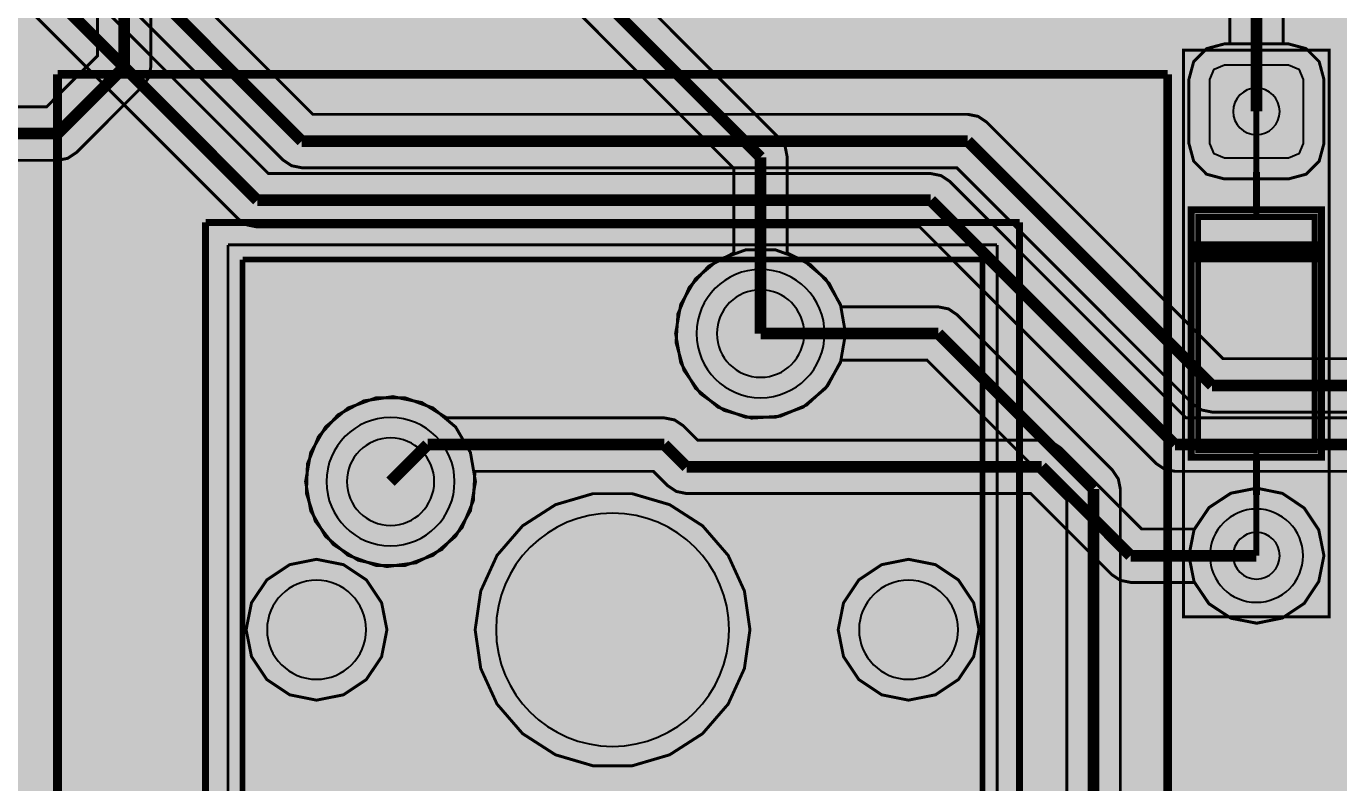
# Model space of a CAD drawing. Header units: millimetres. Extents: x 128 to 251, y -73 to 33.
# Drawn here: x 164.06 to 186.58, y -21.04 to -8.06 of the extents above; entities that cross this region are included whole.
import ezdxf

# ---------------------------------------------------------------- set-up
doc = ezdxf.new("R2010")
doc.units = ezdxf.units.MM
doc.header["$MEASUREMENT"] = 0
for name, color, linetype, true_color in [('Bottom-Layer', 7, 'Continuous', 0x0000ff), ('Bottom-Paste-Mask-Layer', 7, 'Continuous', 0x800000), ('Bottom-Solder-Mask-Layer', 7, 'Continuous', 0xaa00ff), ('F.Courtyard', 7, 'Continuous', 0x022880), ('Hole-Layer', 7, 'Continuous', 0x222222), ('Multi-Layer', 7, 'Continuous', 0xc0c0c0), ('Top-Assembly-Layer', 7, 'Continuous', 0x33cc99), ('Top-Layer', 7, 'Continuous', 0xff0000), ('Top-Paste-Mask-Layer', 7, 'Continuous', 0x808080), ('Top-Silkscreen-Layer', 7, 'Continuous', 0xffcc00), ('Top-Solder-Mask-Layer', 7, 'Continuous', 0x800080), ('User.Drawings', 7, 'Continuous', 0x0229e8)]:
    doc.layers.add(name, color=color, linetype=linetype, true_color=true_color)

msp = doc.modelspace()

# ---------------------------------------------------------------- hatches: boundary and pattern name
at = {"layer": 'Bottom-Layer'}
for points in [[(139.908, 21.105), (140.301, 21.105), (139.878, 20.881), (139.56, 20.524), (139.385, 20.08), (139.375, 19.602), (139.531, 19.15), (139.833, 18.78), (140.246, 18.538), (140.716, 18.454), (141.187, 18.538), (141.599, 18.78), (141.902, 19.15), (142.058, 19.602), (142.048, 20.08), (141.873, 20.524), (141.554, 20.881), (141.132, 21.105), (163.541, 21.105), (163.584, 21.107), (163.626, 21.115), (163.864, 21.098), (164.047, 20.945), (164.108, 20.714), (164.107, 20.705), (164.107, 20.695), (164.107, 15.941), (164.15, 15.447), (164.358, 14.996), (164.707, 14.641), (165.154, 14.426), (165.648, 14.374), (166.475, 14.374), (166.293, 14.159), (166.228, 13.885), (166.228, 12.785), (166.31, 12.481), (166.532, 12.258), (166.836, 12.177), (167.936, 12.177), (168.24, 12.258), (168.463, 12.481), (168.544, 12.785), (168.544, 13.885), (168.479, 14.159), (168.298, 14.374), (185.166, 14.376), (185.189, 14.374), (185.213, 14.374), (185.291, 14.376), (185.771, 14.283), (186.183, 14.018), (186.468, 13.621), (186.586, 13.147), (186.586, 10.433), (186.577, 9.929), (186.723, 9.445), (187.009, 9.03), (187.408, 8.722), (187.883, 8.55), (188.387, 8.532), (203.241, 8.641), (202.829, 8.401), (202.526, 8.035), (202.368, 7.586), (202.375, 7.11), (202.545, 6.665), (202.858, 6.307), (203.276, 6.079), (203.747, 6.008), (204.213, 6.105), (204.617, 6.356), (204.909, 6.732), (205.054, 7.185), (205.034, 7.66), (204.851, 8.1), (204.528, 8.449), (204.104, 8.665), (204.634, 8.898), (205.079, 9.268), (205.405, 9.747), (205.585, 10.297), (205.589, 10.327), (205.59, 10.358), (205.591, 13.287), (205.714, 13.592), (205.933, 13.837), (206.223, 13.993), (230.64, 13.993), (230.657, 13.993), (230.674, 13.995), (231.034, 13.948), (231.338, 13.746), (231.522, 13.432), (231.549, 13.07), (231.545, 13.043), (231.544, 13.017), (231.544, -4.89), (231.561, -5.618), (231.753, -6.32), (232.11, -6.955), (232.609, -7.485), (233.221, -7.879), (236.511, -9.687), (236.878, -10.054), (236.878, -18.76), (220.036, -47.654), (220, -47.741), (219.987, -47.835), (219.987, -49.818), (205.252, -65.512), (204.899, -65.718), (204.522, -65.877), (204.798, -65.5), (204.931, -65.051), (204.903, -64.585), (204.719, -64.155), (204.399, -63.813), (203.983, -63.6), (203.519, -63.54), (203.063, -63.642), (202.668, -63.892), (202.381, -64.262), (202.237, -64.706), (202.252, -65.174), (202.424, -65.608), (202.734, -65.959), (202.032, -65.693), (201.412, -65.269), (190.417, -54.469), (189.885, -54.039), (189.272, -53.734), (188.608, -53.57), (187.924, -53.554), (187.252, -53.686), (186.626, -53.961), (186.074, -54.365), (186.07, -54.368), (186.067, -54.372), (179.529, -60.687), (178.91, -61.051), (178.228, -61.276), (177.513, -61.353), (176.799, -61.277), (176.116, -61.053), (175.496, -60.689), (163.679, -48.655), (163.279, -48.335), (162.795, -48.168), (162.283, -48.173), (161.802, -48.349), (161.408, -48.677), (161.394, -48.695), (161.382, -48.713), (159.334, -51.863), (159.102, -52.068), (158.808, -52.169), (158.498, -52.15), (158.218, -52.014), (158.204, -52.004), (158.19, -51.995), (143.718, -43.141), (143.28, -42.7), (142.939, -42.181), (142.708, -41.604), (142.597, -40.993), (142.597, -40.989), (142.597, -40.985), (141.856, -33.79), (142.235, -34.091), (142.696, -34.239), (143.179, -34.217), (143.624, -34.026), (143.974, -33.692), (144.184, -33.256), (144.228, -32.774), (144.1, -32.307), (143.817, -31.914), (143.414, -31.646), (142.942, -31.537), (142.462, -31.599), (142.035, -31.826), (141.714, -32.189), (141.714, -31.591), (141.709, -30.467), (141.709, -2.111), (141.701, -2.033), (141.676, -1.959), (141.427, -1.592), (141.077, -1.321), (140.661, -1.172), (140.629, -1.168), (140.597, -1.166), (139.838, -1.166), (139.818, -1.167), (139.797, -1.168), (139.527, -1.118), (139.336, -0.921), (139.292, -0.649), (139.295, -0.624), (139.296, -0.598), (139.293, 20.608), (139.376, 20.878), (139.588, 21.063), (139.867, 21.107), (139.887, 21.106)], [(176.199, -11.951), (175.764, -12.182), (175.432, -12.545), (175.239, -12.998), (175.207, -13.49), (175.342, -13.964), (175.626, -14.366), (176.028, -14.651), (176.502, -14.785), (176.994, -14.754), (177.447, -14.561), (177.81, -14.228), (178.042, -13.793), (179.516, -13.793), (181.914, -16.192), (181.914, -25.781), (181.949, -25.956), (182.048, -26.105), (183.957, -28.013), (184.024, -28.319), (184.223, -28.56), (184.51, -28.683), (184.822, -28.66), (185.089, -28.497), (185.251, -28.231), (185.274, -27.919), (185.151, -27.631), (184.91, -27.432), (184.605, -27.366), (182.831, -25.591), (182.831, -16.002), (182.796, -15.827), (182.696, -15.678), (180.029, -13.011), (179.881, -12.912), (179.705, -12.877), (178.042, -12.877), (177.835, -12.476), (177.517, -12.157), (177.115, -11.951), (177.115, -10.312), (177.081, -10.137), (176.981, -9.988), (158.222, 8.771), (158.347, 9.227), (158.307, 9.698), (158.109, 10.127), (157.776, 10.462), (157.348, 10.662), (156.878, 10.704), (156.421, 10.582), (156.034, 10.311), (155.763, 9.924), (155.641, 9.468), (155.683, 8.997), (155.884, 8.569), (156.219, 8.236), (156.648, 8.038), (157.119, 7.999), (157.574, 8.123), (176.199, -10.502)], [(162.496, -9.448), (159.836, -6.788), (159.688, -6.689), (159.512, -6.654), (156.833, -6.654), (156.589, -6.204), (156.205, -5.866), (155.728, -5.681), (155.216, -5.672), (154.733, -5.841), (154.338, -6.167), (154.08, -6.608), (153.99, -7.112), (154.08, -7.616), (154.338, -8.057), (154.733, -8.383), (155.216, -8.552), (155.728, -8.543), (156.205, -8.358), (156.589, -8.02), (156.833, -7.57), (159.323, -7.57), (161.982, -10.23), (162.131, -10.329), (162.306, -10.364), (164.592, -10.364), (164.768, -10.329), (164.916, -10.23), (166.059, -9.087), (166.159, -8.938), (166.193, -8.763), (166.193, -2.257), (166.362, -1.994), (166.392, -1.683), (166.275, -1.393), (166.039, -1.189), (165.735, -1.115), (165.432, -1.189), (165.195, -1.393), (165.079, -1.683), (165.108, -1.994), (165.277, -2.257), (165.277, -8.573), (164.403, -9.448)], [(184.008, -10.075), (184.09, -10.379), (184.312, -10.602), (184.616, -10.683), (185.716, -10.683), (186.02, -10.602), (186.243, -10.379), (186.325, -10.075), (186.325, -8.975), (186.243, -8.671), (186.02, -8.448), (185.716, -8.367), (184.616, -8.367), (184.312, -8.448), (184.09, -8.671), (184.008, -8.975)], [(184.616, -8.725), (185.716, -8.725), (185.893, -8.798), (185.966, -8.975), (185.966, -10.075), (185.893, -10.252), (185.716, -10.325), (184.616, -10.325), (184.44, -10.252), (184.366, -10.075), (184.366, -8.975), (184.44, -8.798)], [(175.557, -13.335, 1), (177.757, -13.335, 1)], [(168.849, -15.875), (168.937, -16.374), (169.19, -16.812), (169.578, -17.138), (170.054, -17.311), (170.561, -17.311), (171.036, -17.138), (171.424, -16.812), (171.678, -16.374), (171.765, -15.875), (171.678, -15.376), (171.424, -14.938), (171.036, -14.612), (170.561, -14.439), (170.054, -14.439), (169.578, -14.612), (169.19, -14.938), (168.937, -15.376)], [(169.207, -15.875, 1), (171.407, -15.875, 1)], [(185.166, -15.987), (184.723, -16.075), (184.347, -16.326), (184.096, -16.702), (184.008, -17.145), (184.096, -17.588), (184.347, -17.964), (184.723, -18.215), (185.166, -18.303), (185.61, -18.215), (185.985, -17.964), (186.236, -17.588), (186.325, -17.145), (186.236, -16.702), (185.985, -16.326), (185.61, -16.075)], [(171.759, -18.415), (171.855, -19.079), (172.134, -19.69), (172.573, -20.197), (173.138, -20.56), (173.782, -20.749), (174.453, -20.749), (175.097, -20.56), (175.662, -20.197), (176.101, -19.69), (176.38, -19.079), (176.475, -18.415), (176.38, -17.751), (176.101, -17.14), (175.662, -16.633), (175.097, -16.27), (174.453, -16.081), (173.782, -16.081), (173.138, -16.27), (172.573, -16.633), (172.134, -17.14), (171.855, -17.751)], [(172.117, -18.415, 1), (176.117, -18.415, 1)], [(184.366, -17.145, 1), (185.966, -17.145, 1)], [(167.829, -18.415), (167.921, -18.877), (168.183, -19.269), (168.575, -19.531), (169.037, -19.623), (169.5, -19.531), (169.892, -19.269), (170.154, -18.877), (170.245, -18.415), (170.154, -17.953), (169.892, -17.561), (169.5, -17.299), (169.037, -17.207), (168.575, -17.299), (168.183, -17.561), (167.921, -17.953)], [(177.989, -18.415), (178.081, -18.877), (178.343, -19.269), (178.735, -19.531), (179.197, -19.623), (179.66, -19.531), (180.052, -19.269), (180.314, -18.877), (180.406, -18.415), (180.314, -17.953), (180.052, -17.561), (179.66, -17.299), (179.197, -17.207), (178.735, -17.299), (178.343, -17.561), (178.081, -17.953)], [(168.187, -18.415, 1), (169.887, -18.415, 1)], [(178.347, -18.415, 1), (180.047, -18.415, 1)]]:
    msp.add_hatch(color=256, dxfattribs=at).paths.add_polyline_path(points)
at = {"layer": 'Bottom-Paste-Mask-Layer'}
for points in [[(184.616, -8.725), (185.716, -8.725), (185.893, -8.798), (185.966, -8.975), (185.966, -10.075), (185.893, -10.252), (185.716, -10.325), (184.616, -10.325), (184.44, -10.252), (184.366, -10.075), (184.366, -8.975), (184.44, -8.798)], [(175.557, -13.335, 1), (177.757, -13.335, 1)], [(169.207, -15.875, 1), (171.407, -15.875, 1)], [(172.117, -18.415, 1), (176.117, -18.415, 1)], [(184.366, -17.145, 1), (185.966, -17.145, 1)], [(168.187, -18.415, 1), (169.887, -18.415, 1)], [(178.347, -18.415, 1), (180.047, -18.415, 1)]]:
    msp.add_hatch(color=256, dxfattribs=at).paths.add_polyline_path(points)
at = {"layer": 'Bottom-Solder-Mask-Layer'}
for points in [[(184.616, -8.725), (185.716, -8.725), (185.893, -8.798), (185.966, -8.975), (185.966, -10.075), (185.893, -10.252), (185.716, -10.325), (184.616, -10.325), (184.44, -10.252), (184.366, -10.075), (184.366, -8.975), (184.44, -8.798)], [(175.557, -13.335, 1), (177.757, -13.335, 1)], [(169.207, -15.875, 1), (171.407, -15.875, 1)], [(172.117, -18.415, 1), (176.117, -18.415, 1)], [(184.366, -17.145, 1), (185.966, -17.145, 1)], [(168.187, -18.415, 1), (169.887, -18.415, 1)], [(178.347, -18.415, 1), (180.047, -18.415, 1)]]:
    msp.add_hatch(color=256, dxfattribs=at).paths.add_polyline_path(points)
at = {"layer": 'Hole-Layer'}
for points in [[(184.766, -9.525, 1), (185.566, -9.525, 1)], [(175.907, -13.335, 1), (177.407, -13.335, 1)], [(169.557, -15.875, 1), (171.057, -15.875, 1)], [(172.117, -18.415, 1), (176.117, -18.415, 1)], [(184.766, -17.145, 1), (185.566, -17.145, 1)], [(168.187, -18.415, 1), (169.887, -18.415, 1)], [(178.347, -18.415, 1), (180.047, -18.415, 1)]]:
    msp.add_hatch(color=256, dxfattribs=at).paths.add_polyline_path(points)
at = {"layer": 'Multi-Layer'}
for points in [[(184.616, -8.725), (185.716, -8.725), (185.893, -8.798), (185.966, -8.975), (185.966, -10.075), (185.893, -10.252), (185.716, -10.325), (184.616, -10.325), (184.44, -10.252), (184.366, -10.075), (184.366, -8.975), (184.44, -8.798)], [(184.616, -8.725), (185.716, -8.725), (185.893, -8.798), (185.966, -8.975), (185.966, -10.075), (185.893, -10.252), (185.716, -10.325), (184.616, -10.325), (184.44, -10.252), (184.366, -10.075), (184.366, -8.975), (184.44, -8.798)], [(184.616, -8.725), (185.716, -8.725), (185.893, -8.798), (185.966, -8.975), (185.966, -10.075), (185.893, -10.252), (185.716, -10.325), (184.616, -10.325), (184.44, -10.252), (184.366, -10.075), (184.366, -8.975), (184.44, -8.798)], [(175.557, -13.335, 1), (177.757, -13.335, 1)], [(175.557, -13.335, 1), (177.757, -13.335, 1)], [(175.557, -13.335, 1), (177.757, -13.335, 1)], [(169.207, -15.875, 1), (171.407, -15.875, 1)], [(169.207, -15.875, 1), (171.407, -15.875, 1)], [(169.207, -15.875, 1), (171.407, -15.875, 1)], [(172.117, -18.415, 1), (176.117, -18.415, 1)], [(172.117, -18.415, 1), (176.117, -18.415, 1)], [(172.117, -18.415, 1), (176.117, -18.415, 1)], [(184.366, -17.145, 1), (185.966, -17.145, 1)], [(184.366, -17.145, 1), (185.966, -17.145, 1)], [(184.366, -17.145, 1), (185.966, -17.145, 1)], [(168.187, -18.415, 1), (169.887, -18.415, 1)], [(168.187, -18.415, 1), (169.887, -18.415, 1)], [(168.187, -18.415, 1), (169.887, -18.415, 1)], [(178.347, -18.415, 1), (180.047, -18.415, 1)], [(178.347, -18.415, 1), (180.047, -18.415, 1)], [(178.347, -18.415, 1), (180.047, -18.415, 1)]]:
    msp.add_hatch(color=256, dxfattribs=at).paths.add_polyline_path(points)
at = {"layer": 'Top-Layer'}
for points in [[(139.908, 21.105), (140.301, 21.105), (139.878, 20.881), (139.56, 20.524), (139.385, 20.08), (139.375, 19.602), (139.531, 19.15), (139.833, 18.78), (140.246, 18.538), (140.716, 18.454), (141.187, 18.538), (141.599, 18.78), (141.902, 19.15), (142.058, 19.602), (142.048, 20.08), (141.873, 20.524), (141.554, 20.881), (141.132, 21.105), (163.541, 21.105), (163.584, 21.107), (163.626, 21.115), (163.864, 21.098), (164.047, 20.945), (164.108, 20.714), (164.107, 20.705), (164.107, 20.695), (164.107, 15.941), (164.15, 15.447), (164.358, 14.996), (164.707, 14.641), (165.154, 14.426), (165.648, 14.374), (166.475, 14.374), (166.293, 14.159), (166.228, 13.885), (166.228, 12.825), (162.744, 9.341), (162.645, 9.192), (162.61, 9.017), (162.61, 0.86), (162.441, 0.597), (162.412, 0.286), (162.528, -0.004), (162.765, -0.208), (163.068, -0.282), (163.372, -0.208), (163.608, -0.004), (163.725, 0.286), (163.695, 0.597), (163.526, 0.86), (163.526, 8.827), (166.876, 12.177), (167.936, 12.177), (168.24, 12.258), (168.463, 12.481), (168.544, 12.785), (168.544, 12.877), (178.246, 12.877), (184.334, 6.788), (184.483, 6.689), (184.658, 6.654), (196.026, 6.654), (198.304, 4.375), (198.453, 4.276), (198.628, 4.241), (205.359, 4.241), (205.535, 4.276), (205.683, 4.375), (207.2, 5.892), (208.002, 5.892), (208.263, 5.498), (208.656, 5.234), (209.119, 5.142), (211.019, 5.142), (211.482, 5.234), (211.874, 5.496), (212.136, 5.888), (212.228, 6.35), (212.136, 6.812), (211.874, 7.204), (211.482, 7.466), (211.019, 7.558), (209.119, 7.558), (208.656, 7.466), (208.263, 7.202), (208.002, 6.808), (207.01, 6.808), (206.835, 6.773), (206.686, 6.674), (205.17, 5.157), (198.818, 5.157), (196.539, 7.436), (196.391, 7.535), (196.215, 7.57), (184.848, 7.57), (178.759, 13.659), (178.611, 13.758), (178.435, 13.793), (168.544, 13.793), (168.544, 13.885), (168.479, 14.159), (168.298, 14.374), (185.166, 14.376), (185.189, 14.374), (185.213, 14.374), (185.291, 14.376), (185.771, 14.283), (186.183, 14.018), (186.468, 13.621), (186.586, 13.147), (186.586, 10.433), (186.577, 9.929), (186.723, 9.445), (187.009, 9.03), (187.408, 8.722), (187.883, 8.55), (188.387, 8.532), (203.241, 8.641), (202.829, 8.401), (202.526, 8.035), (202.368, 7.586), (202.375, 7.11), (202.545, 6.665), (202.858, 6.307), (203.276, 6.079), (203.747, 6.008), (204.213, 6.105), (204.617, 6.356), (204.909, 6.732), (205.054, 7.185), (205.034, 7.66), (204.851, 8.1), (204.528, 8.449), (204.104, 8.665), (204.634, 8.898), (205.079, 9.268), (205.405, 9.747), (205.585, 10.297), (205.589, 10.327), (205.59, 10.358), (205.591, 13.287), (205.714, 13.592), (205.933, 13.837), (206.223, 13.993), (230.64, 13.993), (230.657, 13.993), (230.674, 13.995), (231.034, 13.948), (231.338, 13.746), (231.522, 13.432), (231.549, 13.07), (231.545, 13.043), (231.544, 13.017), (231.544, -4.89), (231.561, -5.618), (231.753, -6.32), (232.11, -6.955), (232.609, -7.485), (233.221, -7.879), (236.511, -9.687), (236.878, -10.054), (236.878, -18.76), (220.036, -47.654), (220, -47.741), (219.987, -47.835), (219.987, -49.818), (205.252, -65.512), (204.899, -65.718), (204.522, -65.877), (204.798, -65.5), (204.931, -65.051), (204.903, -64.585), (204.719, -64.155), (204.399, -63.813), (203.983, -63.6), (203.519, -63.54), (203.063, -63.642), (202.668, -63.892), (202.381, -64.262), (202.237, -64.706), (202.252, -65.174), (202.424, -65.608), (202.734, -65.959), (202.032, -65.693), (201.412, -65.269), (190.417, -54.469), (189.885, -54.039), (189.272, -53.734), (188.608, -53.57), (187.924, -53.554), (187.252, -53.686), (186.626, -53.961), (186.074, -54.365), (186.07, -54.368), (186.067, -54.372), (179.529, -60.687), (178.91, -61.051), (178.228, -61.276), (177.513, -61.353), (176.799, -61.277), (176.116, -61.053), (175.496, -60.689), (163.679, -48.655), (163.279, -48.335), (162.795, -48.168), (162.283, -48.173), (161.802, -48.349), (161.408, -48.677), (161.394, -48.695), (161.382, -48.713), (159.334, -51.863), (159.102, -52.068), (158.808, -52.169), (158.498, -52.15), (158.218, -52.014), (158.204, -52.004), (158.19, -51.995), (143.718, -43.141), (143.28, -42.7), (142.939, -42.181), (142.708, -41.604), (142.597, -40.993), (142.597, -40.989), (142.597, -40.985), (141.856, -33.79), (142.235, -34.091), (142.696, -34.239), (143.179, -34.217), (143.624, -34.026), (143.974, -33.692), (144.184, -33.256), (144.228, -32.774), (144.1, -32.307), (143.817, -31.914), (143.414, -31.646), (142.942, -31.537), (142.462, -31.599), (142.035, -31.826), (141.714, -32.189), (141.714, -31.591), (141.709, -30.467), (141.709, -2.111), (141.701, -2.033), (141.676, -1.959), (141.427, -1.592), (141.077, -1.321), (140.661, -1.172), (140.629, -1.168), (140.597, -1.166), (139.838, -1.166), (139.818, -1.167), (139.797, -1.168), (139.527, -1.118), (139.336, -0.921), (139.292, -0.649), (139.295, -0.624), (139.296, -0.598), (139.293, 20.608), (139.376, 20.878), (139.588, 21.063), (139.867, 21.107), (139.887, 21.106)], [(179.902, -10.725), (179.754, -10.626), (179.578, -10.591), (168.211, -10.591), (156.28, 1.34), (156.202, 1.403), (156.112, 1.447), (156.656, 1.447), (168.459, -10.357), (168.608, -10.456), (168.783, -10.491), (180.024, -10.491), (184.08, -14.548), (184.229, -14.647), (184.404, -14.682), (216.789, -14.682), (216.965, -14.647), (217.113, -14.548), (224.352, -7.309), (224.452, -7.16), (224.487, -6.985), (224.487, -3.619), (225.78, -2.325), (226.065, -2.439), (226.369, -2.478), (228.269, -2.478), (228.732, -2.386), (229.124, -2.124), (229.386, -1.732), (229.478, -1.27), (229.386, -0.808), (229.124, -0.416), (228.732, -0.154), (228.269, -0.062), (226.369, -0.062), (225.933, -0.144), (225.555, -0.377), (225.288, -0.732), (225.166, -1.159), (225.208, -1.602), (223.704, -3.105), (223.605, -3.254), (223.57, -3.429), (223.57, -6.795), (223.09, -7.276), (223.09, 0.699), (225.408, 3.017), (225.667, 2.793), (225.98, 2.651), (226.319, 2.602), (228.319, 2.602), (228.782, 2.694), (229.174, 2.956), (229.436, 3.348), (229.528, 3.81), (229.436, 4.272), (229.174, 4.664), (228.782, 4.926), (228.319, 5.018), (226.319, 5.018), (225.911, 4.947), (225.55, 4.742), (225.28, 4.426), (225.133, 4.039), (222.307, 1.213), (222.208, 1.064), (222.173, 0.889), (222.173, -7.303), (222.017, -7.46), (222.059, -7.353), (222.074, -7.239), (222.074, 2.823), (222.25, 3.11), (222.263, 3.447), (222.107, 3.747), (221.825, 3.931), (221.488, 3.953), (221.185, 3.806), (221.185, 5.842), (221.15, 6.017), (221.05, 6.166), (215.462, 11.754), (215.314, 11.853), (215.138, 11.888), (212.178, 11.888), (212.178, 12.28), (212.13, 12.459), (211.998, 12.59), (211.819, 12.638), (208.319, 12.638), (208.14, 12.59), (208.009, 12.459), (207.961, 12.28), (207.961, 10.58), (208.009, 10.401), (208.14, 10.27), (208.319, 10.222), (211.819, 10.222), (211.998, 10.27), (212.13, 10.401), (212.178, 10.58), (212.178, 10.972), (214.949, 10.972), (220.268, 5.652), (220.268, -6.287), (216.092, -10.464), (211.681, -10.464), (211.418, -10.295), (211.107, -10.266), (210.817, -10.382), (210.612, -10.618), (210.538, -10.922), (210.612, -11.226), (210.817, -11.462), (211.107, -11.578), (211.418, -11.549), (211.681, -11.38), (216.281, -11.38), (216.457, -11.345), (216.605, -11.246), (221.05, -6.801), (221.113, -6.723), (221.157, -6.633), (221.157, -7.049), (216.346, -11.861), (209.105, -11.861), (208.689, -11.445), (208.623, -11.14), (208.423, -10.899), (208.136, -10.776), (207.824, -10.798), (207.558, -10.961), (207.395, -11.228), (207.372, -11.54), (207.495, -11.827), (207.736, -12.026), (208.041, -12.093), (208.591, -12.643), (208.74, -12.742), (208.915, -12.777), (216.535, -12.777), (216.649, -12.763), (216.756, -12.721), (216.536, -12.94), (207.68, -12.94), (207.455, -12.786), (207.186, -12.736), (203.913, -9.462), (203.913, 0.127), (203.878, 0.302), (203.778, 0.451), (203.016, 1.213), (202.868, 1.312), (202.692, 1.347), (200.326, 1.347), (200.167, 1.832), (199.851, 2.233), (199.415, 2.5), (198.915, 2.601), (198.41, 2.523), (197.963, 2.275), (197.629, 1.889), (197.449, 1.411), (197.445, 0.9), (197.616, 0.42), (197.943, 0.027), (198.386, -0.228), (198.889, -0.315), (199.391, -0.223), (199.831, 0.036), (200.155, 0.431), (202.503, 0.431), (202.996, -0.063), (202.996, -9.652), (203.031, -9.827), (203.13, -9.976), (206.538, -13.383), (206.564, -13.583), (206.649, -13.766), (184.594, -13.766), (180.537, -9.709), (180.389, -9.61), (180.213, -9.575), (168.973, -9.575), (157.169, 2.229), (157.021, 2.328), (156.845, 2.363), (148.399, 2.363), (146.381, 4.381), (146.381, 12.065), (146.347, 12.24), (146.247, 12.389), (143.961, 14.675), (143.91, 14.719), (143.852, 14.756), (143.852, 15.351), (143.804, 15.53), (143.673, 15.661), (143.494, 15.709), (141.494, 15.709), (141.315, 15.661), (141.184, 15.53), (141.136, 15.351), (141.136, 13.351), (141.184, 13.172), (141.315, 13.041), (141.494, 12.993), (141.759, 12.993), (141.403, 12.659), (141.188, 12.221), (141.141, 11.735), (141.269, 11.265), (141.556, 10.869), (141.963, 10.601), (141.561, 10.337), (141.275, 9.95), (141.143, 9.487), (141.18, 9.007), (141.383, 8.571), (141.725, 8.232), (142.163, 8.034), (142.163, 5.08), (142.198, 4.905), (142.297, 4.756), (146.361, 0.692), (146.51, 0.593), (146.685, 0.558), (155.767, 0.558), (167.697, -11.373), (167.846, -11.472), (168.021, -11.507), (179.389, -11.507), (183.445, -15.564), (183.594, -15.663), (183.769, -15.698), (217.17, -15.698), (217.346, -15.663), (217.494, -15.564), (227.643, -5.415), (227.743, -5.266), (227.778, -5.091), (227.778, -5.018), (228.269, -5.018), (228.732, -4.926), (229.124, -4.664), (229.386, -4.272), (229.478, -3.81), (229.386, -3.348), (229.124, -2.956), (228.732, -2.694), (228.269, -2.602), (226.369, -2.602), (225.907, -2.694), (225.515, -2.956), (225.253, -3.348), (225.161, -3.81), (225.253, -4.272), (225.515, -4.664), (225.907, -4.926), (226.369, -5.018), (226.744, -5.018), (216.981, -14.782), (183.959, -14.782)], [(181.914, -3.81), (181.949, -3.985), (182.048, -4.134), (184.008, -6.094), (184.008, -7.154), (184.09, -7.458), (184.312, -7.681), (184.616, -7.762), (184.708, -7.762), (184.708, -8.367), (184.616, -8.367), (184.312, -8.448), (184.09, -8.671), (184.008, -8.975), (184.008, -10.075), (184.09, -10.379), (184.312, -10.602), (184.616, -10.683), (185.716, -10.683), (186.02, -10.602), (186.243, -10.379), (186.325, -10.075), (186.325, -8.975), (186.243, -8.671), (186.02, -8.448), (185.716, -8.367), (185.625, -8.367), (185.625, -7.762), (185.716, -7.762), (186.02, -7.681), (186.243, -7.458), (186.325, -7.154), (186.325, -6.054), (186.243, -5.75), (186.02, -5.527), (185.716, -5.446), (184.656, -5.446), (182.831, -3.62), (182.831, 1.461), (185.61, 4.241), (188.961, 4.241), (188.961, 4.149), (189.043, 3.845), (189.265, 3.622), (189.569, 3.541), (190.669, 3.541), (190.973, 3.622), (191.196, 3.845), (191.278, 4.149), (191.278, 5.249), (191.196, 5.553), (190.973, 5.776), (190.669, 5.857), (189.569, 5.857), (189.265, 5.776), (189.043, 5.553), (188.961, 5.249), (188.961, 5.157), (185.42, 5.157), (185.245, 5.122), (185.096, 5.023), (182.048, 1.975), (181.949, 1.826), (181.914, 1.651)], [(184.616, -8.725), (185.716, -8.725), (185.893, -8.798), (185.966, -8.975), (185.966, -10.075), (185.893, -10.252), (185.716, -10.325), (184.616, -10.325), (184.44, -10.252), (184.366, -10.075), (184.366, -8.975), (184.44, -8.798)], [(175.199, -13.335), (175.287, -13.834), (175.54, -14.272), (175.928, -14.598), (176.404, -14.771), (176.911, -14.771), (177.386, -14.598), (177.774, -14.272), (178.028, -13.834), (178.115, -13.335), (178.028, -12.836), (177.774, -12.398), (177.386, -12.072), (176.911, -11.899), (176.404, -11.899), (175.928, -12.072), (175.54, -12.398), (175.287, -12.836)], [(175.557, -13.335, 1), (177.757, -13.335, 1)], [(181.807, -15.297), (181.659, -15.198), (181.483, -15.163), (175.577, -15.163), (175.33, -14.916), (175.182, -14.817), (175.006, -14.782), (171.272, -14.782), (170.843, -14.519), (170.349, -14.417), (169.85, -14.49), (169.406, -14.729), (169.07, -15.104), (168.881, -15.571), (168.863, -16.075), (169.017, -16.554), (169.325, -16.953), (169.751, -17.223), (170.243, -17.332), (170.743, -17.267), (171.19, -17.035), (171.533, -16.666), (171.728, -16.201), (171.755, -15.698), (174.817, -15.698), (175.063, -15.945), (175.212, -16.044), (175.387, -16.079), (181.294, -16.079), (182.683, -17.469), (182.832, -17.568), (183.007, -17.603), (184.103, -17.603), (184.357, -17.974), (184.734, -18.219), (185.176, -18.303), (185.616, -18.212), (185.989, -17.961), (186.237, -17.586), (186.325, -17.145), (186.237, -16.704), (185.989, -16.329), (185.616, -16.078), (185.176, -15.987), (184.734, -16.071), (184.357, -16.316), (184.103, -16.687), (183.197, -16.687)], [(169.207, -15.875, 1), (171.407, -15.875, 1)], [(171.759, -18.415), (171.855, -19.079), (172.134, -19.69), (172.573, -20.197), (173.138, -20.56), (173.782, -20.749), (174.453, -20.749), (175.097, -20.56), (175.662, -20.197), (176.101, -19.69), (176.38, -19.079), (176.475, -18.415), (176.38, -17.751), (176.101, -17.14), (175.662, -16.633), (175.097, -16.27), (174.453, -16.081), (173.782, -16.081), (173.138, -16.27), (172.573, -16.633), (172.134, -17.14), (171.855, -17.751)], [(172.117, -18.415, 1), (176.117, -18.415, 1)], [(184.366, -17.145, 1), (185.966, -17.145, 1)], [(167.829, -18.415), (167.921, -18.877), (168.183, -19.269), (168.575, -19.531), (169.037, -19.623), (169.5, -19.531), (169.892, -19.269), (170.154, -18.877), (170.245, -18.415), (170.154, -17.953), (169.892, -17.561), (169.5, -17.299), (169.037, -17.207), (168.575, -17.299), (168.183, -17.561), (167.921, -17.953)], [(177.989, -18.415), (178.081, -18.877), (178.343, -19.269), (178.735, -19.531), (179.197, -19.623), (179.66, -19.531), (180.052, -19.269), (180.314, -18.877), (180.406, -18.415), (180.314, -17.953), (180.052, -17.561), (179.66, -17.299), (179.197, -17.207), (178.735, -17.299), (178.343, -17.561), (178.081, -17.953)], [(168.187, -18.415, 1), (169.887, -18.415, 1)], [(178.347, -18.415, 1), (180.047, -18.415, 1)]]:
    msp.add_hatch(color=256, dxfattribs=at).paths.add_polyline_path(points)
at = {"layer": 'Top-Paste-Mask-Layer'}
for points in [[(184.616, -8.725), (185.716, -8.725), (185.893, -8.798), (185.966, -8.975), (185.966, -10.075), (185.893, -10.252), (185.716, -10.325), (184.616, -10.325), (184.44, -10.252), (184.366, -10.075), (184.366, -8.975), (184.44, -8.798)], [(175.557, -13.335, 1), (177.757, -13.335, 1)], [(169.207, -15.875, 1), (171.407, -15.875, 1)], [(172.117, -18.415, 1), (176.117, -18.415, 1)], [(184.366, -17.145, 1), (185.966, -17.145, 1)], [(168.187, -18.415, 1), (169.887, -18.415, 1)], [(178.347, -18.415, 1), (180.047, -18.415, 1)]]:
    msp.add_hatch(color=256, dxfattribs=at).paths.add_polyline_path(points)
at = {"layer": 'Top-Solder-Mask-Layer'}
for points in [[(184.616, -8.725), (185.716, -8.725), (185.893, -8.798), (185.966, -8.975), (185.966, -10.075), (185.893, -10.252), (185.716, -10.325), (184.616, -10.325), (184.44, -10.252), (184.366, -10.075), (184.366, -8.975), (184.44, -8.798)], [(175.557, -13.335, 1), (177.757, -13.335, 1)], [(169.207, -15.875, 1), (171.407, -15.875, 1)], [(172.117, -18.415, 1), (176.117, -18.415, 1)], [(184.366, -17.145, 1), (185.966, -17.145, 1)], [(168.187, -18.415, 1), (169.887, -18.415, 1)], [(178.347, -18.415, 1), (180.047, -18.415, 1)]]:
    msp.add_hatch(color=256, dxfattribs=at).paths.add_polyline_path(points)

# ---------------------------------------------------------------- linework, layer by layer
at = {"layer": 'Bottom-Layer'}
for points, const_width in [([(156.994, 9.351), (176.657, -10.312)], 0.2), ([(182.831, -25.591), (182.831, -16.002), (182.796, -15.827), (182.696, -15.678), (180.029, -13.011), (179.881, -12.912), (179.705, -12.877), (178.042, -12.877), (177.835, -12.476), (177.517, -12.157), (177.115, -11.951), (177.115, -10.312), (177.081, -10.137), (176.981, -9.988), (158.222, 8.771)], 0.0508), ([(157.574, 8.123), (176.199, -10.502), (176.199, -11.951), (175.764, -12.182), (175.432, -12.545), (175.239, -12.998), (175.207, -13.49), (175.342, -13.964), (175.626, -14.366), (176.028, -14.651), (176.502, -14.785), (176.994, -14.754), (177.447, -14.561), (177.81, -14.228), (178.042, -13.793), (179.516, -13.793), (181.914, -16.192), (181.914, -25.781)], 0.0508), ([(162.306, -10.364), (164.592, -10.364), (164.768, -10.329), (164.916, -10.23), (166.059, -9.087), (166.159, -8.938), (166.193, -8.763), (166.193, -2.257), (166.362, -1.994), (166.392, -1.683), (166.275, -1.393), (166.039, -1.189), (165.735, -1.115), (165.432, -1.189), (165.195, -1.393), (165.079, -1.683), (165.108, -1.994), (165.277, -2.257), (165.277, -8.573), (164.403, -9.448), (162.496, -9.448)], 0.0508), ([(165.735, -8.763), (165.735, -1.778)], 0.2), ([(164.592, -9.906), (165.735, -8.763)], 0.2), ([(162.306, -9.906), (164.592, -9.906)], 0.2), ([(176.657, -10.312), (176.657, -13.335)], 0.2), ([(176.657, -13.335), (179.705, -13.335)], 0.2), ([(179.705, -13.335), (182.372, -16.002)], 0.2), ([(182.372, -16.002), (182.372, -25.781)], 0.2)]:
    msp.add_lwpolyline(points, dxfattribs=dict(at, const_width=const_width))
at = {"layer": 'Bottom-Layer', "const_width": 0.0508}
for points in [[(184.008, -10.075), (184.09, -10.379), (184.312, -10.602), (184.616, -10.683), (185.716, -10.683), (186.02, -10.602), (186.243, -10.379), (186.325, -10.075), (186.325, -8.975), (186.243, -8.671), (186.02, -8.448), (185.716, -8.367), (184.616, -8.367), (184.312, -8.448), (184.09, -8.671), (184.008, -8.975)], [(168.849, -15.875), (168.937, -16.374), (169.19, -16.812), (169.578, -17.138), (170.054, -17.311), (170.561, -17.311), (171.036, -17.138), (171.424, -16.812), (171.678, -16.374), (171.765, -15.875), (171.678, -15.376), (171.424, -14.938), (171.036, -14.612), (170.561, -14.439), (170.054, -14.439), (169.578, -14.612), (169.19, -14.938), (168.937, -15.376)], [(185.166, -15.987), (184.723, -16.075), (184.347, -16.326), (184.096, -16.702), (184.008, -17.145), (184.096, -17.588), (184.347, -17.964), (184.723, -18.215), (185.166, -18.303), (185.61, -18.215), (185.985, -17.964), (186.236, -17.588), (186.325, -17.145), (186.236, -16.702), (185.985, -16.326), (185.61, -16.075)], [(171.759, -18.415), (171.855, -19.079), (172.134, -19.69), (172.573, -20.197), (173.138, -20.56), (173.782, -20.749), (174.453, -20.749), (175.097, -20.56), (175.662, -20.197), (176.101, -19.69), (176.38, -19.079), (176.475, -18.415), (176.38, -17.751), (176.101, -17.14), (175.662, -16.633), (175.097, -16.27), (174.453, -16.081), (173.782, -16.081), (173.138, -16.27), (172.573, -16.633), (172.134, -17.14), (171.855, -17.751)], [(167.829, -18.415), (167.921, -18.877), (168.183, -19.269), (168.575, -19.531), (169.037, -19.623), (169.5, -19.531), (169.892, -19.269), (170.154, -18.877), (170.245, -18.415), (170.154, -17.953), (169.892, -17.561), (169.5, -17.299), (169.037, -17.207), (168.575, -17.299), (168.183, -17.561), (167.921, -17.953)], [(177.989, -18.415), (178.081, -18.877), (178.343, -19.269), (178.735, -19.531), (179.197, -19.623), (179.66, -19.531), (180.052, -19.269), (180.314, -18.877), (180.406, -18.415), (180.314, -17.953), (180.052, -17.561), (179.66, -17.299), (179.197, -17.207), (178.735, -17.299), (178.343, -17.561), (178.081, -17.953)]]:
    msp.add_lwpolyline(points, close=True, dxfattribs=at)
at = {"layer": 'Bottom-Layer'}
msp.add_lwpolyline([(184.616, -8.725), (185.716, -8.725), (185.893, -8.798), (185.966, -8.975), (185.966, -10.075), (185.893, -10.252), (185.716, -10.325), (184.616, -10.325), (184.44, -10.252), (184.366, -10.075), (184.366, -8.975), (184.44, -8.798)], close=True, dxfattribs=at)
for points in [[(175.557, -13.335, 1), (177.757, -13.335, 1)], [(169.207, -15.875, 1), (171.407, -15.875, 1)], [(172.117, -18.415, 1), (176.117, -18.415, 1)], [(184.366, -17.145, 1), (185.966, -17.145, 1)], [(168.187, -18.415, 1), (169.887, -18.415, 1)], [(178.347, -18.415, 1), (180.047, -18.415, 1)]]:
    msp.add_lwpolyline(points, format="xyb", close=True, dxfattribs=at)
at = {"layer": 'Bottom-Paste-Mask-Layer'}
msp.add_lwpolyline([(184.616, -8.725), (185.716, -8.725), (185.893, -8.798), (185.966, -8.975), (185.966, -10.075), (185.893, -10.252), (185.716, -10.325), (184.616, -10.325), (184.44, -10.252), (184.366, -10.075), (184.366, -8.975), (184.44, -8.798)], close=True, dxfattribs=at)
for points in [[(175.557, -13.335, 1), (177.757, -13.335, 1)], [(169.207, -15.875, 1), (171.407, -15.875, 1)], [(172.117, -18.415, 1), (176.117, -18.415, 1)], [(184.366, -17.145, 1), (185.966, -17.145, 1)], [(168.187, -18.415, 1), (169.887, -18.415, 1)], [(178.347, -18.415, 1), (180.047, -18.415, 1)]]:
    msp.add_lwpolyline(points, format="xyb", close=True, dxfattribs=at)
at = {"layer": 'Bottom-Solder-Mask-Layer'}
msp.add_lwpolyline([(184.616, -8.725), (185.716, -8.725), (185.893, -8.798), (185.966, -8.975), (185.966, -10.075), (185.893, -10.252), (185.716, -10.325), (184.616, -10.325), (184.44, -10.252), (184.366, -10.075), (184.366, -8.975), (184.44, -8.798)], close=True, dxfattribs=at)
for points in [[(175.557, -13.335, 1), (177.757, -13.335, 1)], [(169.207, -15.875, 1), (171.407, -15.875, 1)], [(172.117, -18.415, 1), (176.117, -18.415, 1)], [(184.366, -17.145, 1), (185.966, -17.145, 1)], [(168.187, -18.415, 1), (169.887, -18.415, 1)], [(178.347, -18.415, 1), (180.047, -18.415, 1)]]:
    msp.add_lwpolyline(points, format="xyb", close=True, dxfattribs=at)
at = {"layer": 'F.Courtyard', "const_width": 0.05}
msp.add_lwpolyline([(186.416, -8.475), (186.416, -18.195), (183.916, -18.195), (183.916, -8.475)], close=True, dxfattribs=at)
msp.add_lwpolyline([(186.416, -8.475), (186.416, -18.195), (183.916, -18.195), (183.916, -8.475)], close=True, dxfattribs=at)
for points in [[(167.517, -11.815), (180.717, -11.815)], [(167.517, -25.015), (167.517, -11.815)], [(167.517, -11.815), (180.717, -11.815)], [(167.517, -25.015), (167.517, -11.815)], [(180.717, -11.815), (180.717, -25.015)], [(180.717, -11.815), (180.717, -25.015)]]:
    msp.add_lwpolyline(points, dxfattribs=at)
at = {"layer": 'Hole-Layer'}
for points in [[(184.766, -9.525, 1), (185.566, -9.525), (185.566, -9.525, 1), (184.766, -9.525)], [(184.766, -17.145, 1), (185.566, -17.145), (185.566, -17.145, 1), (184.766, -17.145)]]:
    msp.add_lwpolyline(points, format="xyb", dxfattribs=at)
for points in [[(175.907, -13.335, 1), (177.407, -13.335, 1)], [(169.557, -15.875, 1), (171.057, -15.875, 1)], [(172.117, -18.415, 1), (176.117, -18.415, 1)], [(168.187, -18.415, 1), (169.887, -18.415, 1)], [(178.347, -18.415, 1), (180.047, -18.415, 1)]]:
    msp.add_lwpolyline(points, format="xyb", close=True, dxfattribs=at)
at = {"layer": 'Multi-Layer'}
msp.add_lwpolyline([(184.616, -8.725), (185.716, -8.725), (185.893, -8.798), (185.966, -8.975), (185.966, -10.075), (185.893, -10.252), (185.716, -10.325), (184.616, -10.325), (184.44, -10.252), (184.366, -10.075), (184.366, -8.975), (184.44, -8.798)], close=True, dxfattribs=at)
msp.add_lwpolyline([(184.616, -8.725), (185.716, -8.725), (185.893, -8.798), (185.966, -8.975), (185.966, -10.075), (185.893, -10.252), (185.716, -10.325), (184.616, -10.325), (184.44, -10.252), (184.366, -10.075), (184.366, -8.975), (184.44, -8.798)], close=True, dxfattribs=at)
msp.add_lwpolyline([(184.616, -8.725), (185.716, -8.725), (185.893, -8.798), (185.966, -8.975), (185.966, -10.075), (185.893, -10.252), (185.716, -10.325), (184.616, -10.325), (184.44, -10.252), (184.366, -10.075), (184.366, -8.975), (184.44, -8.798)], close=True, dxfattribs=at)
for points in [[(175.557, -13.335, 1), (177.757, -13.335, 1)], [(175.557, -13.335, 1), (177.757, -13.335, 1)], [(175.557, -13.335, 1), (177.757, -13.335, 1)], [(169.207, -15.875, 1), (171.407, -15.875, 1)], [(169.207, -15.875, 1), (171.407, -15.875, 1)], [(169.207, -15.875, 1), (171.407, -15.875, 1)], [(172.117, -18.415, 1), (176.117, -18.415, 1)], [(172.117, -18.415, 1), (176.117, -18.415, 1)], [(172.117, -18.415, 1), (176.117, -18.415, 1)], [(184.366, -17.145, 1), (185.966, -17.145, 1)], [(184.366, -17.145, 1), (185.966, -17.145, 1)], [(184.366, -17.145, 1), (185.966, -17.145, 1)], [(168.187, -18.415, 1), (169.887, -18.415, 1)], [(168.187, -18.415, 1), (169.887, -18.415, 1)], [(168.187, -18.415, 1), (169.887, -18.415, 1)], [(178.347, -18.415, 1), (180.047, -18.415, 1)], [(178.347, -18.415, 1), (180.047, -18.415, 1)], [(178.347, -18.415, 1), (180.047, -18.415, 1)]]:
    msp.add_lwpolyline(points, format="xyb", close=True, dxfattribs=at)
at = {"layer": 'Top-Assembly-Layer', "const_width": 0.1}
for points in [[(185.166, -9.525), (185.166, -11.335)], [(185.166, -9.525), (185.166, -11.335)], [(186.166, -11.835), (184.166, -11.835)], [(186.166, -11.835), (184.166, -11.835)], [(186.166, -11.935), (184.166, -11.935)], [(186.166, -11.935), (184.166, -11.935)], [(167.767, -12.065), (180.467, -12.065)], [(167.767, -24.765), (167.767, -12.065)], [(167.767, -12.065), (180.467, -12.065)], [(167.767, -24.765), (167.767, -12.065)], [(180.467, -12.065), (180.467, -24.765)], [(180.467, -12.065), (180.467, -24.765)], [(186.166, -12.035), (184.166, -12.035)], [(186.166, -12.035), (184.166, -12.035)], [(185.166, -17.145), (185.166, -15.335)], [(185.166, -17.145), (185.166, -15.335)]]:
    msp.add_lwpolyline(points, dxfattribs=at)
msp.add_lwpolyline([(186.166, -11.335), (186.166, -15.335), (184.166, -15.335), (184.166, -11.335)], close=True, dxfattribs=at)
msp.add_lwpolyline([(186.166, -11.335), (186.166, -15.335), (184.166, -15.335), (184.166, -11.335)], close=True, dxfattribs=at)
at = {"layer": 'Top-Layer'}
for points, const_width in [([(206.649, -13.766), (184.594, -13.766), (180.537, -9.709), (180.389, -9.61), (180.213, -9.575), (168.973, -9.575), (157.169, 2.229)], 0.0508), ([(168.783, -10.033), (156.845, 1.905)], 0.2), ([(216.981, -14.782), (183.959, -14.782), (179.902, -10.725), (179.754, -10.626), (179.578, -10.591), (168.211, -10.591), (156.28, 1.34), (156.202, 1.403), (156.112, 1.447), (156.656, 1.447), (168.459, -10.357), (168.608, -10.456), (168.783, -10.491), (180.024, -10.491), (184.08, -14.548), (184.229, -14.647), (184.404, -14.682), (216.789, -14.682)], 0.0508), ([(168.021, -11.049), (155.956, 1.016)], 0.2), ([(155.767, 0.558), (167.697, -11.373), (167.846, -11.472), (168.021, -11.507), (179.389, -11.507), (183.445, -15.564), (183.594, -15.663), (183.769, -15.698), (217.17, -15.698)], 0.0508), ([(185.166, -9.525), (185.166, -6.604)], 0.2), ([(184.708, -7.762), (184.708, -8.367), (184.616, -8.367), (184.312, -8.448), (184.09, -8.671), (184.008, -8.975), (184.008, -10.075), (184.09, -10.379), (184.312, -10.602), (184.616, -10.683), (185.716, -10.683), (186.02, -10.602), (186.243, -10.379), (186.325, -10.075), (186.325, -8.975), (186.243, -8.671), (186.02, -8.448), (185.716, -8.367), (185.625, -8.367), (185.625, -7.762)], 0.0508), ([(180.213, -10.033), (168.783, -10.033)], 0.2), ([(184.404, -14.224), (180.213, -10.033)], 0.2), ([(179.578, -11.049), (168.021, -11.049)], 0.2), ([(183.769, -15.24), (179.578, -11.049)], 0.2), ([(216.789, -14.224), (184.404, -14.224)], 0.2), ([(170.307, -15.875), (170.942, -15.24)], 0.2), ([(170.942, -15.24), (175.006, -15.24)], 0.2), ([(175.006, -15.24), (175.387, -15.621)], 0.2), ([(217.17, -15.24), (183.769, -15.24)], 0.2), ([(175.387, -15.621), (181.483, -15.621)], 0.2), ([(181.483, -15.621), (183.007, -17.145)], 0.2), ([(183.007, -17.145), (185.166, -17.145)], 0.2)]:
    msp.add_lwpolyline(points, dxfattribs=dict(at, const_width=const_width))
msp.add_lwpolyline([(184.616, -8.725), (185.716, -8.725), (185.893, -8.798), (185.966, -8.975), (185.966, -10.075), (185.893, -10.252), (185.716, -10.325), (184.616, -10.325), (184.44, -10.252), (184.366, -10.075), (184.366, -8.975), (184.44, -8.798)], close=True, dxfattribs=at)
at = {"layer": 'Top-Layer', "const_width": 0.0508}
for points in [[(175.199, -13.335), (175.287, -13.834), (175.54, -14.272), (175.928, -14.598), (176.404, -14.771), (176.911, -14.771), (177.386, -14.598), (177.774, -14.272), (178.028, -13.834), (178.115, -13.335), (178.028, -12.836), (177.774, -12.398), (177.386, -12.072), (176.911, -11.899), (176.404, -11.899), (175.928, -12.072), (175.54, -12.398), (175.287, -12.836)], [(181.807, -15.297), (181.659, -15.198), (181.483, -15.163), (175.577, -15.163), (175.33, -14.916), (175.182, -14.817), (175.006, -14.782), (171.272, -14.782), (170.843, -14.519), (170.349, -14.417), (169.85, -14.49), (169.406, -14.729), (169.07, -15.104), (168.881, -15.571), (168.863, -16.075), (169.017, -16.554), (169.325, -16.953), (169.751, -17.223), (170.243, -17.332), (170.743, -17.267), (171.19, -17.035), (171.533, -16.666), (171.728, -16.201), (171.755, -15.698), (174.817, -15.698), (175.063, -15.945), (175.212, -16.044), (175.387, -16.079), (181.294, -16.079), (182.683, -17.469), (182.832, -17.568), (183.007, -17.603), (184.103, -17.603), (184.357, -17.974), (184.734, -18.219), (185.176, -18.303), (185.616, -18.212), (185.989, -17.961), (186.237, -17.586), (186.325, -17.145), (186.237, -16.704), (185.989, -16.329), (185.616, -16.078), (185.176, -15.987), (184.734, -16.071), (184.357, -16.316), (184.103, -16.687), (183.197, -16.687)], [(171.759, -18.415), (171.855, -19.079), (172.134, -19.69), (172.573, -20.197), (173.138, -20.56), (173.782, -20.749), (174.453, -20.749), (175.097, -20.56), (175.662, -20.197), (176.101, -19.69), (176.38, -19.079), (176.475, -18.415), (176.38, -17.751), (176.101, -17.14), (175.662, -16.633), (175.097, -16.27), (174.453, -16.081), (173.782, -16.081), (173.138, -16.27), (172.573, -16.633), (172.134, -17.14), (171.855, -17.751)], [(167.829, -18.415), (167.921, -18.877), (168.183, -19.269), (168.575, -19.531), (169.037, -19.623), (169.5, -19.531), (169.892, -19.269), (170.154, -18.877), (170.245, -18.415), (170.154, -17.953), (169.892, -17.561), (169.5, -17.299), (169.037, -17.207), (168.575, -17.299), (168.183, -17.561), (167.921, -17.953)], [(177.989, -18.415), (178.081, -18.877), (178.343, -19.269), (178.735, -19.531), (179.197, -19.623), (179.66, -19.531), (180.052, -19.269), (180.314, -18.877), (180.406, -18.415), (180.314, -17.953), (180.052, -17.561), (179.66, -17.299), (179.197, -17.207), (178.735, -17.299), (178.343, -17.561), (178.081, -17.953)]]:
    msp.add_lwpolyline(points, close=True, dxfattribs=at)
at = {"layer": 'Top-Layer'}
for points in [[(175.557, -13.335, 1), (177.757, -13.335, 1)], [(169.207, -15.875, 1), (171.407, -15.875, 1)], [(172.117, -18.415, 1), (176.117, -18.415, 1)], [(184.366, -17.145, 1), (185.966, -17.145, 1)], [(168.187, -18.415, 1), (169.887, -18.415, 1)], [(178.347, -18.415, 1), (180.047, -18.415, 1)]]:
    msp.add_lwpolyline(points, format="xyb", close=True, dxfattribs=at)
at = {"layer": 'Top-Paste-Mask-Layer'}
msp.add_lwpolyline([(184.616, -8.725), (185.716, -8.725), (185.893, -8.798), (185.966, -8.975), (185.966, -10.075), (185.893, -10.252), (185.716, -10.325), (184.616, -10.325), (184.44, -10.252), (184.366, -10.075), (184.366, -8.975), (184.44, -8.798)], close=True, dxfattribs=at)
for points in [[(175.557, -13.335, 1), (177.757, -13.335, 1)], [(169.207, -15.875, 1), (171.407, -15.875, 1)], [(172.117, -18.415, 1), (176.117, -18.415, 1)], [(184.366, -17.145, 1), (185.966, -17.145, 1)], [(168.187, -18.415, 1), (169.887, -18.415, 1)], [(178.347, -18.415, 1), (180.047, -18.415, 1)]]:
    msp.add_lwpolyline(points, format="xyb", close=True, dxfattribs=at)
at = {"layer": 'Top-Silkscreen-Layer', "const_width": 0.12}
for points in [[(185.166, -10.565), (185.166, -11.215)], [(185.166, -10.565), (185.166, -11.215)], [(167.132, -11.43), (181.102, -11.43)], [(167.132, -25.4), (167.132, -11.43)], [(167.132, -11.43), (181.102, -11.43)], [(167.132, -25.4), (167.132, -11.43)], [(181.102, -11.43), (181.102, -25.4)], [(181.102, -11.43), (181.102, -25.4)], [(186.286, -11.815), (184.046, -11.815)], [(186.286, -11.815), (184.046, -11.815)], [(186.286, -11.935), (184.046, -11.935)], [(186.286, -11.935), (184.046, -11.935)], [(186.286, -12.055), (184.046, -12.055)], [(186.286, -12.055), (184.046, -12.055)], [(185.166, -16.105), (185.166, -15.455)], [(185.166, -16.105), (185.166, -15.455)]]:
    msp.add_lwpolyline(points, dxfattribs=at)
msp.add_lwpolyline([(186.286, -11.215), (186.286, -15.455), (184.046, -15.455), (184.046, -11.215)], close=True, dxfattribs=at)
msp.add_lwpolyline([(186.286, -11.215), (186.286, -15.455), (184.046, -15.455), (184.046, -11.215)], close=True, dxfattribs=at)
at = {"layer": 'Top-Solder-Mask-Layer'}
msp.add_lwpolyline([(184.616, -8.725), (185.716, -8.725), (185.893, -8.798), (185.966, -8.975), (185.966, -10.075), (185.893, -10.252), (185.716, -10.325), (184.616, -10.325), (184.44, -10.252), (184.366, -10.075), (184.366, -8.975), (184.44, -8.798)], close=True, dxfattribs=at)
for points in [[(175.557, -13.335, 1), (177.757, -13.335, 1)], [(169.207, -15.875, 1), (171.407, -15.875, 1)], [(172.117, -18.415, 1), (176.117, -18.415, 1)], [(184.366, -17.145, 1), (185.966, -17.145, 1)], [(168.187, -18.415, 1), (169.887, -18.415, 1)], [(178.347, -18.415, 1), (180.047, -18.415, 1)]]:
    msp.add_lwpolyline(points, format="xyb", close=True, dxfattribs=at)
at = {"layer": 'User.Drawings', "const_width": 0.15}
for points in [[(164.592, -8.89), (183.642, -8.89)], [(164.592, -27.94), (164.592, -8.89)], [(164.592, -8.89), (183.642, -8.89)], [(164.592, -27.94), (164.592, -8.89)], [(183.642, -8.89), (183.642, -27.94)], [(183.642, -8.89), (183.642, -27.94)]]:
    msp.add_lwpolyline(points, dxfattribs=at)

doc.saveas('drawing.dxf')
